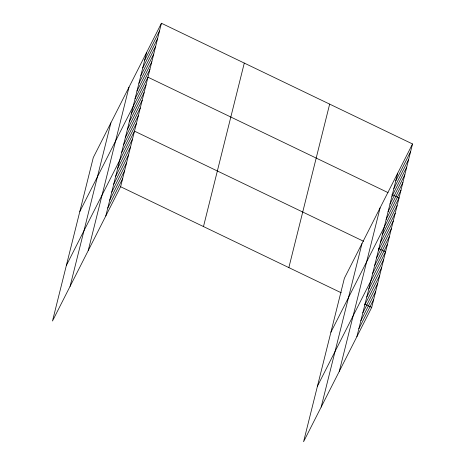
<?xml version="1.0" encoding="UTF-8"?>
<svg xmlns="http://www.w3.org/2000/svg" width="465" height="465" viewBox="0 0 465 465"><rect width="100%" height="100%" fill="white"/><g stroke="black" fill="none" stroke-linecap="round" stroke-linejoin="round"><path stroke-width="0.7" d="M70.076 286.364L110.885 122.882M88.205 250.635L129.008 87.153M105.793 215.958L146.603 52.475M161.431 23.25L93.291 157.559L52.481 321.042L120.621 186.732L161.431 23.25L412.519 143.958L371.709 307.441L303.569 441.75L344.379 278.268L412.519 143.958M203.484 226.565L244.288 63.083M288.852 267.608L329.656 104.125M321.164 407.073L361.973 243.59M339.287 371.343L380.097 207.861M356.882 336.666L397.691 173.183M144.679 60.183L159.507 30.957M142.755 67.89L157.583 38.665M140.831 75.597L155.659 46.372M138.907 83.305L153.735 54.08M136.983 91.012L151.811 61.787M135.059 98.72L149.887 69.494M79.823 211.511L147.963 77.202L388.048 192.615M131.211 114.128L146.039 84.903M129.287 121.836L144.115 92.611M127.364 129.543L142.191 100.318M125.44 137.251L140.267 108.025M123.516 144.958L138.343 115.733M121.592 152.665L136.419 123.44M66.356 265.457L134.495 131.147L363.572 241.277M117.686 168.313L132.513 139.087M115.704 176.252L130.531 147.027M113.722 184.192L128.549 154.967M111.74 192.138L126.567 162.913M109.757 200.078L124.585 170.853M107.775 208.018L122.603 178.793M395.767 180.891L410.595 151.666M393.843 188.598L408.671 159.373M391.919 196.306L406.747 167.08M389.996 204.013L404.823 174.788M388.072 211.715L402.899 182.495M386.148 219.422L400.975 190.197M330.911 332.219L399.051 197.904L391.931 194.48M382.3 234.837L397.127 205.611M380.376 242.544L395.204 213.319M378.452 250.251L393.28 221.026M376.528 257.959L391.356 228.734M374.604 265.666L389.432 236.441M372.68 273.374L387.508 244.148M317.444 386.165L385.584 251.856L378.464 248.432M368.774 289.021L383.602 259.796M366.792 296.961L381.62 267.735M364.81 304.9L379.638 275.675M362.828 312.84L377.656 283.615M360.846 320.78L375.674 291.561M358.864 328.726L373.691 299.501M120.621 186.732L341.287 292.81M364.589 304.017L371.709 307.441"/></g></svg>
